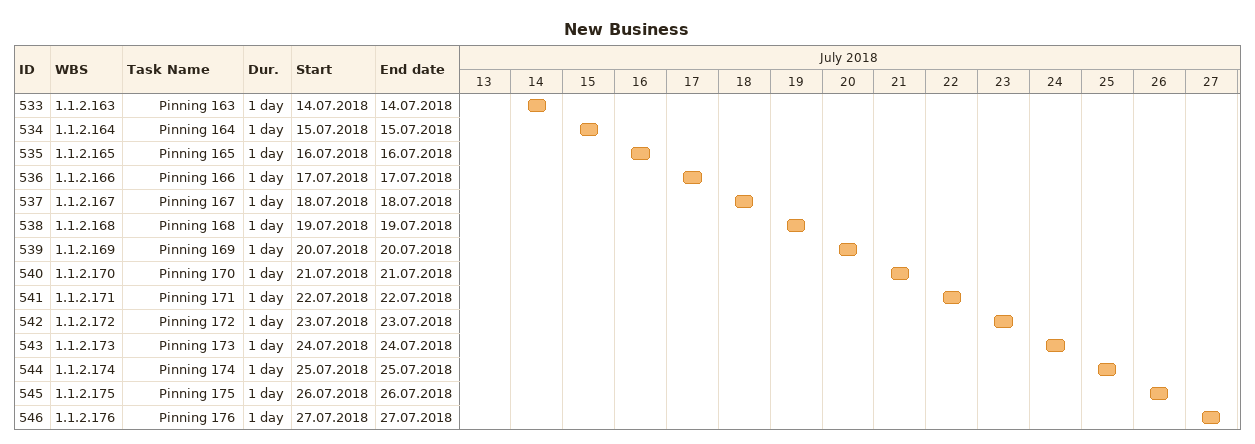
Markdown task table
New Business

| ID | WBS | Task | Duration | Start | Finish |
|---|---|---|---|---|---|
| 533 | 1.1.2.163 | Pinning 163 | 1d | 2018-07-14 | 2018-07-14 |
| 534 | 1.1.2.164 | Pinning 164 | 1d | 2018-07-15 | 2018-07-15 |
| 535 | 1.1.2.165 | Pinning 165 | 1d | 2018-07-16 | 2018-07-16 |
| 536 | 1.1.2.166 | Pinning 166 | 1d | 2018-07-17 | 2018-07-17 |
| 537 | 1.1.2.167 | Pinning 167 | 1d | 2018-07-18 | 2018-07-18 |
| 538 | 1.1.2.168 | Pinning 168 | 1d | 2018-07-19 | 2018-07-19 |
| 539 | 1.1.2.169 | Pinning 169 | 1d | 2018-07-20 | 2018-07-20 |
| 540 | 1.1.2.170 | Pinning 170 | 1d | 2018-07-21 | 2018-07-21 |
| 541 | 1.1.2.171 | Pinning 171 | 1d | 2018-07-22 | 2018-07-22 |
| 542 | 1.1.2.172 | Pinning 172 | 1d | 2018-07-23 | 2018-07-23 |
| 543 | 1.1.2.173 | Pinning 173 | 1d | 2018-07-24 | 2018-07-24 |
| 544 | 1.1.2.174 | Pinning 174 | 1d | 2018-07-25 | 2018-07-25 |
| 545 | 1.1.2.175 | Pinning 175 | 1d | 2018-07-26 | 2018-07-26 |
| 546 | 1.1.2.176 | Pinning 176 | 1d | 2018-07-27 | 2018-07-27 |
